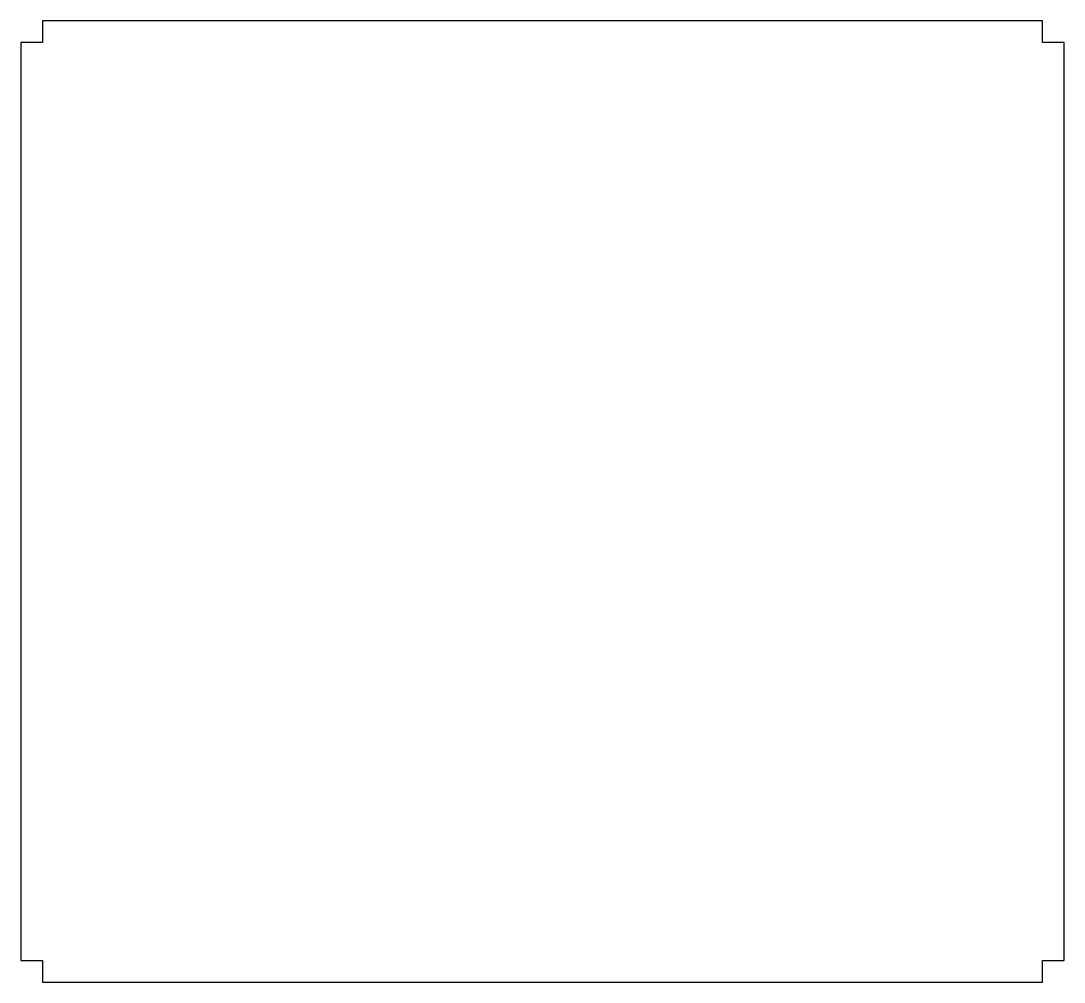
# Model space of a CAD drawing. Header units: millimetres. Extents: x -256 to 256, y -236 to 236.
import ezdxf

# ---------------------------------------------------------------- set-up
doc = ezdxf.new("R2010")
doc.units = ezdxf.units.MM
doc.layers.add('Shape2DView', color=7, linetype='CONTINUOUS')

msp = doc.modelspace()

# ---------------------------------------------------------------- linework, layer by layer
at = {"layer": 'Shape2DView'}
for p, q in [((245, 235.6), (-245, 235.6)), ((-245, 235.6), (-245, 225)), ((245, 225), (245, 235.6)), ((-245, 225), (-255.6, 225)), ((-255.6, 225), (-255.6, -225)), ((255.6, 225), (245, 225)), ((255.6, -225), (255.6, 225)), ((-255.6, -225), (-245, -225)), ((-245, -225), (-245, -235.6)), ((245, -235.6), (245, -225)), ((245, -225), (255.6, -225)), ((-245, -235.6), (245, -235.6))]:
    msp.add_line(p, q, dxfattribs=at)

doc.saveas('drawing.dxf')
